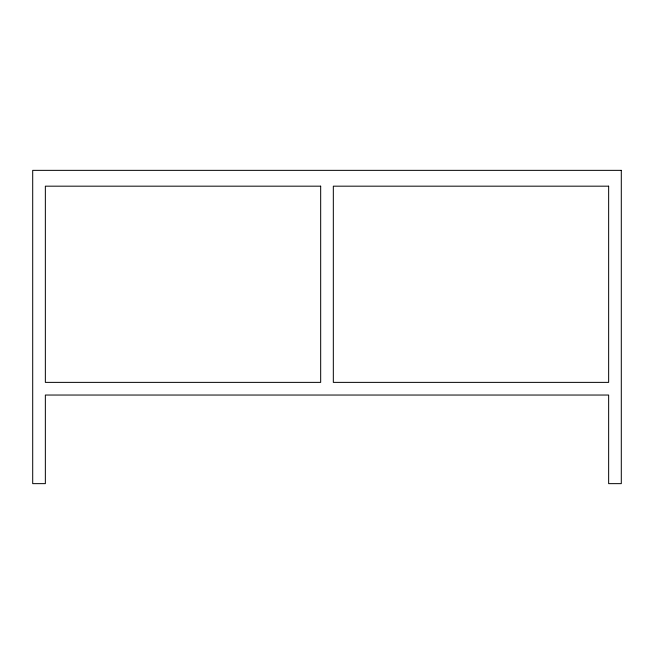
<?xml version="1.0" encoding="UTF-8"?>
<svg xmlns="http://www.w3.org/2000/svg" width="654" height="654" viewBox="0 0 654 654"><rect width="100%" height="100%" fill="white"/><g stroke="black" fill="none" stroke-linecap="round" stroke-linejoin="round"><path stroke-width="0.98" d="M621.3 170.359L32.7 170.359L32.7 483.641L45.355 483.641L45.355 395.041L608.645 395.041L608.645 483.641L621.3 483.641L621.3 170.359M320.673 186.177L45.355 186.177L45.355 382.377L320.673 382.377L320.673 186.177M608.645 186.177L333.327 186.177L333.327 382.377L608.645 382.377L608.645 186.177"/></g></svg>
